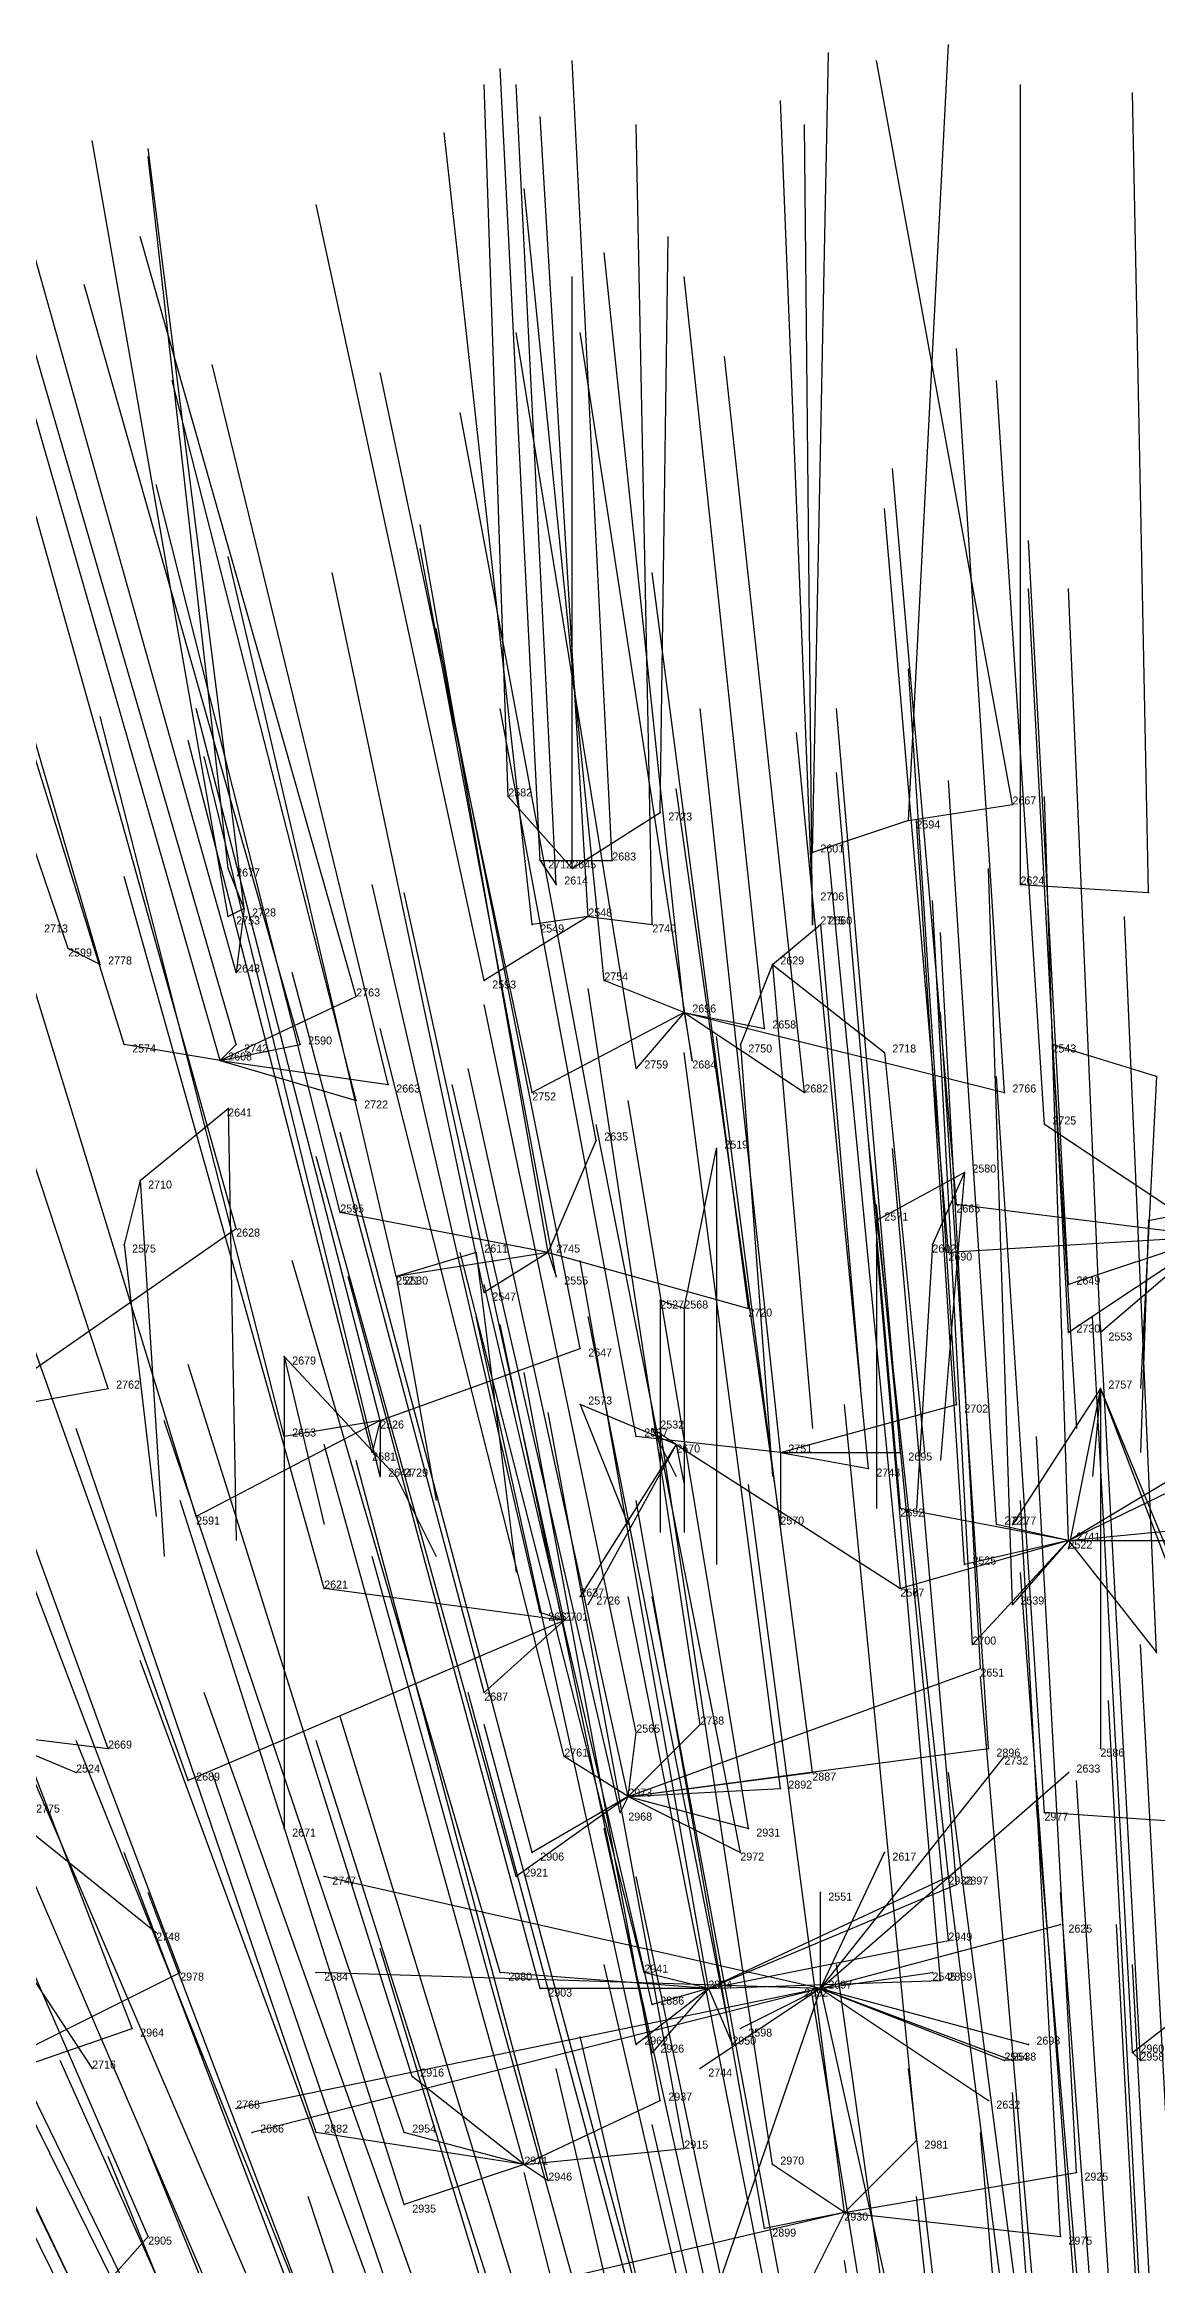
# Model space of a CAD drawing. Extents: x -0.5 to 0.59, y -0.5 to 0.58.
# Drawn here: x -0.147 to -0.008, y 0.3045 to 0.582 of the extents above; entities that cross this region are included whole.
import ezdxf

# ---------------------------------------------------------------- set-up
doc = ezdxf.new("R2010")
doc.units = 0
for name, color, linetype in [('Facilities', 3, 'CONTINUOUS'), ('Facilities_lines', 3, 'CONTINUOUS'), ('Normals', 1, 'CONTINUOUS'), ('Source_points', 5, 'CONTINUOUS'), ('Text', 3, 'CONTINUOUS')]:
    doc.layers.add(name, color=color, linetype=linetype)

msp = doc.modelspace()

# ---------------------------------------------------------------- linework, layer by layer
at = {"layer": 'Facilities', "color": 3}
for p in [(-0.039, 0.485, -1.216), (-0.085, 0.48, -1.219), (-0.081, 0.479, -1.25), (-0.051, 0.475, -1.196), (-0.025, 0.477, -1.195), (-0.122, 0.474, -1.223), (-0.079, 0.473, -1.2), (-0.14, 0.467, -1.219), (-0.056, 0.467, -1.25), (-0.067, 0.461, -1.164), (-0.125, 0.455, -1.18), (-0.008, 0.453, -1.25), (-0.135, 0.44, -1.25), (-0.032, 0.441, -1.25), (-0.009, 0.435, -1.25), (-0.093, 0.431, -1.25), (-0.084, 0.431, -1.098), (-0.067, 0.424, -1.25), (-0.117, 0.418, -1.25), (-0.015, 0.414, -1.25), (-0.105, 0.41, -1.057), (-0.068, 0.407, -1.25), (-0.055, 0.406, -1.026), (-0.019, 0.395, -0.99), (-0.082, 0.385, -0.985), (-0.074, 0.363, -0.927), (-0.064, 0.339, -0.863), (-0.05, 0.339, -1.25), (-0.011, 0.331, -0.828), (-0.087, 0.317, -0.823), (-0.047, 0.311, -0.786)]:
    msp.add_point(p, dxfattribs=at)
at = {"layer": 'Facilities_lines', "color": 3}
for p, q in [((-0.081, 0.479, -1.25), (-0.089, 0.488, -1.24)), ((-0.081, 0.479, -1.25), (-0.07, 0.486, -1.25)), ((-0.039, 0.485, -1.216), (-0.026, 0.487, -1.22)), ((-0.039, 0.485, -1.216), (-0.051, 0.481, -1.209)), ((-0.122, 0.474, -1.223), (-0.124, 0.479, -1.237)), ((-0.085, 0.48, -1.219), (-0.083, 0.477, -1.211)), ((-0.085, 0.48, -1.219), (-0.076, 0.48, -1.216)), ((-0.051, 0.475, -1.196), (-0.051, 0.472, -1.187)), ((-0.025, 0.477, -1.195), (-0.009, 0.476, -1.19)), ((-0.122, 0.474, -1.223), (-0.124, 0.473, -1.222)), ((-0.122, 0.474, -1.223), (-0.123, 0.466, -1.206)), ((-0.079, 0.473, -1.2), (-0.092, 0.465, -1.185)), ((-0.079, 0.473, -1.2), (-0.086, 0.472, -1.198)), ((-0.079, 0.473, -1.2), (-0.071, 0.472, -1.193)), ((-0.056, 0.467, -1.25), (-0.05, 0.472, -1.25)), ((-0.14, 0.467, -1.219), (-0.144, 0.469, -1.226)), ((-0.056, 0.467, -1.25), (-0.06, 0.457, -1.25)), ((-0.056, 0.467, -1.25), (-0.042, 0.456, -1.25)), ((-0.067, 0.461, -1.164), (-0.077, 0.465, -1.179)), ((-0.125, 0.455, -1.18), (-0.108, 0.463, -1.189)), ((-0.067, 0.461, -1.164), (-0.086, 0.451, -1.147)), ((-0.067, 0.461, -1.164), (-0.073, 0.454, -1.149)), ((-0.067, 0.461, -1.164), (-0.052, 0.451, -1.135)), ((-0.067, 0.461, -1.164), (-0.066, 0.455, -1.148)), ((-0.067, 0.461, -1.164), (-0.057, 0.459, -1.157)), ((-0.067, 0.461, -1.164), (-0.027, 0.451, -1.13)), ((-0.125, 0.455, -1.18), (-0.137, 0.457, -1.192)), ((-0.125, 0.455, -1.18), (-0.115, 0.457, -1.179)), ((-0.125, 0.455, -1.18), (-0.123, 0.457, -1.183)), ((-0.008, 0.453, -1.25), (-0.021, 0.457, -1.25)), ((-0.125, 0.455, -1.18), (-0.104, 0.452, -1.159)), ((-0.125, 0.455, -1.18), (-0.108, 0.45, -1.157)), ((-0.135, 0.44, -1.25), (-0.124, 0.449, -1.25)), ((-0.001, 0.433, -1.084), (-0.022, 0.447, -1.119)), ((-0.084, 0.431, -1.098), (-0.078, 0.445, -1.129)), ((-0.067, 0.424, -1.25), (-0.063, 0.444, -1.25)), ((-0.135, 0.44, -1.25), (-0.137, 0.432, -1.25)), ((-0.032, 0.441, -1.25), (-0.043, 0.435, -1.25)), ((-0.032, 0.441, -1.25), (-0.036, 0.432, -1.25)), ((-0.084, 0.431, -1.098), (-0.11, 0.436, -1.125)), ((-0.001, 0.433, -1.084), (-0.033, 0.437, -1.095)), ((-0.009, 0.435, -1.25), (0.001, 0.437, -1.25)), ((-0.156, 0.411, -1.1), (-0.123, 0.434, -1.127)), ((-0.001, 0.433, -1.084), (-0.034, 0.431, -1.081)), ((-0.001, 0.433, -1.084), (-0.019, 0.427, -1.07)), ((-0.001, 0.433, -1.084), (-0.019, 0.421, -1.054)), ((-0.001, 0.433, -1.084), (-0.015, 0.421, -1.053)), ((-0.093, 0.431, -1.25), (-0.103, 0.428, -1.25)), ((-0.084, 0.431, -1.098), (-0.103, 0.428, -1.1)), ((-0.084, 0.431, -1.098), (-0.092, 0.426, -1.089)), ((-0.084, 0.431, -1.098), (-0.083, 0.428, -1.09)), ((-0.084, 0.431, -1.098), (-0.059, 0.424, -1.07)), ((-0.067, 0.424, -1.25), (-0.07, 0.425, -1.25)), ((-0.117, 0.418, -1.25), (-0.117, 0.359, -1.25)), ((-0.117, 0.418, -1.25), (-0.103, 0.403, -1.25)), ((-0.105, 0.41, -1.057), (-0.08, 0.419, -1.066)), ((-0.156, 0.411, -1.1), (-0.139, 0.414, -1.092)), ((-0.015, 0.414, -1.25), (-0.026, 0.397, -1.25)), ((-0.015, 0.414, -1.25), (-0.019, 0.394, -1.25)), ((-0.015, 0.414, -1.25), (0.004, 0.364, -1.25)), ((-0.015, 0.414, -1.25), (-0.001, 0.38, -1.25)), ((-0.015, 0.414, -1.25), (-0.015, 0.369, -1.25)), ((-0.068, 0.407, -1.25), (-0.08, 0.412, -1.25)), ((-0.055, 0.406, -1.026), (-0.033, 0.412, -1.032)), ((-0.019, 0.395, -0.99), (0.014, 0.411, -1.029)), ((-0.105, 0.41, -1.057), (-0.128, 0.398, -1.044)), ((-0.105, 0.41, -1.057), (-0.117, 0.408, -1.062)), ((-0.105, 0.41, -1.057), (-0.106, 0.406, -1.048)), ((-0.105, 0.41, -1.057), (-0.105, 0.403, -1.041)), ((-0.055, 0.406, -1.026), (-0.073, 0.408, -1.037)), ((-0.068, 0.407, -1.25), (-0.071, 0.409, -1.25)), ((-0.068, 0.407, -1.25), (-0.08, 0.388, -1.25)), ((-0.068, 0.407, -1.25), (-0.079, 0.387, -1.25)), ((-0.068, 0.407, -1.25), (-0.04, 0.389, -1.25)), ((-0.055, 0.406, -1.026), (-0.04, 0.406, -1.02)), ((-0.055, 0.406, -1.026), (-0.055, 0.397, -1.002)), ((-0.055, 0.406, -1.026), (-0.044, 0.404, -1.015)), ((-0.019, 0.395, -0.99), (-0.004, 0.404, -1.011)), ((-0.019, 0.395, -0.99), (-0.04, 0.399, -1.002)), ((-0.019, 0.395, -0.99), (-0.028, 0.397, -0.995)), ((-0.019, 0.395, -0.99), (0.012, 0.398, -0.997)), ((-0.019, 0.395, -0.99), (-0.04, 0.389, -0.977)), ((-0.019, 0.395, -0.99), (-0.032, 0.392, -0.984)), ((-0.019, 0.395, -0.99), (-0.031, 0.382, -0.959)), ((-0.019, 0.395, -0.99), (-0.026, 0.387, -0.97)), ((-0.019, 0.395, -0.99), (-0.006, 0.395, -0.986)), ((-0.019, 0.395, -0.99), (-0.008, 0.381, -0.952)), ((-0.082, 0.385, -0.985), (-0.112, 0.389, -1.012)), ((-0.082, 0.385, -0.985), (-0.085, 0.386, -0.988)), ((-0.082, 0.385, -0.985), (-0.129, 0.365, -0.968)), ((-0.082, 0.385, -0.985), (-0.092, 0.376, -0.967)), ((-0.174, 0.379, -1.25), (-0.143, 0.366, -1.25)), ((-0.174, 0.379, -1.25), (-0.141, 0.329, -1.25)), ((-0.174, 0.379, -1.25), (-0.133, 0.346, -1.25)), ((-0.074, 0.363, -0.927), (-0.03, 0.379, -0.95)), ((-0.163, 0.372, -1.015), (-0.139, 0.369, -0.987)), ((-0.074, 0.363, -0.927), (-0.065, 0.372, -0.945)), ((-0.074, 0.363, -0.927), (-0.073, 0.371, -0.946)), ((-0.074, 0.363, -0.927), (-0.082, 0.368, -0.943)), ((-0.074, 0.363, -0.927), (-0.029, 0.369, -0.925)), ((-0.05, 0.339, -1.25), (-0.027, 0.368, -1.25)), ((-0.074, 0.363, -0.927), (-0.051, 0.366, -0.924)), ((-0.074, 0.363, -0.927), (-0.055, 0.364, -0.921)), ((-0.05, 0.339, -1.25), (-0.019, 0.366, -1.25)), ((-0.074, 0.363, -0.927), (-0.088, 0.353, -0.91)), ((-0.074, 0.363, -0.927), (-0.086, 0.356, -0.915)), ((-0.074, 0.363, -0.927), (-0.075, 0.361, -0.922)), ((-0.074, 0.363, -0.927), (-0.059, 0.359, -0.909)), ((-0.074, 0.363, -0.927), (-0.06, 0.356, -0.903)), ((0.022, 0.358, -0.897), (-0.022, 0.361, -0.904)), ((-0.05, 0.339, -1.25), (-0.042, 0.356, -1.25)), ((-0.05, 0.339, -1.25), (-0.112, 0.353, -1.25)), ((-0.064, 0.339, -0.863), (-0.034, 0.353, -0.886)), ((-0.064, 0.339, -0.863), (-0.033, 0.352, -0.884)), ((-0.05, 0.339, -1.25), (-0.05, 0.351, -1.25)), ((-0.05, 0.339, -1.25), (-0.02, 0.347, -1.25)), ((-0.064, 0.339, -0.863), (-0.034, 0.345, -0.868)), ((-0.162, 0.325, -0.909), (-0.13, 0.341, -0.912)), ((-0.05, 0.339, -1.25), (-0.123, 0.324, -1.25)), ((-0.05, 0.339, -1.25), (-0.121, 0.321, -1.25)), ((-0.05, 0.339, -1.25), (-0.113, 0.341, -1.25)), ((-0.064, 0.339, -0.863), (-0.09, 0.341, -0.88)), ((-0.064, 0.339, -0.863), (-0.085, 0.339, -0.873)), ((-0.064, 0.339, -0.863), (-0.073, 0.332, -0.851)), ((-0.064, 0.339, -0.863), (-0.072, 0.341, -0.871)), ((-0.05, 0.339, -1.25), (-0.071, 0.278, -1.25)), ((-0.064, 0.339, -0.863), (-0.071, 0.337, -0.862)), ((-0.064, 0.339, -0.863), (-0.071, 0.331, -0.847)), ((-0.05, 0.339, -1.25), (-0.065, 0.329, -1.25)), ((-0.064, 0.339, -0.863), (-0.035, 0.34, -0.855)), ((-0.064, 0.339, -0.863), (-0.061, 0.332, -0.844)), ((-0.05, 0.339, -1.25), (-0.06, 0.334, -1.25)), ((-0.05, 0.339, -1.25), (-0.052, 0.338, -1.25)), ((-0.05, 0.339, -1.25), (-0.036, 0.341, -1.25)), ((-0.05, 0.339, -1.25), (-0.026, 0.33, -1.25)), ((-0.05, 0.339, -1.25), (-0.027, 0.33, -1.25)), ((-0.05, 0.339, -1.25), (-0.029, 0.325, -1.25)), ((-0.05, 0.339, -1.25), (-0.042, 0.303, -1.25)), ((-0.05, 0.339, -1.25), (-0.024, 0.332, -1.25)), ((-0.011, 0.331, -0.828), (-0.002, 0.338, -0.845)), ((-0.162, 0.325, -0.909), (-0.136, 0.334, -0.9)), ((-0.011, 0.331, -0.828), (-0.01, 0.33, -0.826)), ((-0.087, 0.317, -0.823), (-0.101, 0.328, -0.858)), ((-0.087, 0.317, -0.823), (-0.07, 0.325, -0.832)), ((-0.087, 0.317, -0.823), (-0.113, 0.321, -0.851)), ((-0.087, 0.317, -0.823), (-0.102, 0.321, -0.843)), ((-0.047, 0.311, -0.786), (-0.038, 0.32, -0.805)), ((-0.087, 0.317, -0.823), (-0.102, 0.312, -0.82)), ((-0.087, 0.317, -0.823), (-0.067, 0.319, -0.816)), ((-0.087, 0.317, -0.823), (-0.084, 0.315, -0.816)), ((-0.047, 0.311, -0.786), (-0.056, 0.317, -0.805)), ((-0.047, 0.311, -0.786), (-0.018, 0.316, -0.79)), ((-0.047, 0.311, -0.786), (-0.081, 0.303, -0.785)), ((-0.047, 0.311, -0.786), (-0.057, 0.309, -0.785)), ((-0.047, 0.311, -0.786), (-0.054, 0.297, -0.755)), ((-0.047, 0.311, -0.786), (-0.02, 0.308, -0.771)), ((-0.142, 0.299, -0.828), (-0.134, 0.308, -0.84))]:
    msp.add_line(p, q, dxfattribs=at)
at = {"layer": 'Normals', "color": 1}
for p, q in [((-0.076, 0.48, -1.216), (-0.081, 0.58, -1.226)), ((-0.051, 0.481, -1.209), (-0.049, 0.581, -1.219)), ((-0.026, 0.487, -1.22), (-0.043, 0.58, -1.254)), ((-0.039, 0.485, -1.216), (-0.034, 0.582, -1.24)), ((-0.085, 0.48, -1.219), (-0.09, 0.579, -1.235)), ((-0.089, 0.488, -1.24), (-0.092, 0.577, -1.287)), ((-0.083, 0.477, -1.211), (-0.088, 0.577, -1.222)), ((-0.051, 0.475, -1.196), (-0.055, 0.575, -1.193)), ((-0.025, 0.477, -1.195), (-0.025, 0.577, -1.199)), ((-0.009, 0.476, -1.19), (-0.011, 0.576, -1.19)), ((-0.079, 0.473, -1.2), (-0.085, 0.573, -1.201)), ((-0.071, 0.472, -1.193), (-0.073, 0.572, -1.194)), ((-0.051, 0.472, -1.187), (-0.052, 0.572, -1.18)), ((-0.124, 0.473, -1.222), (-0.141, 0.57, -1.239)), ((-0.122, 0.474, -1.223), (-0.134, 0.569, -1.25)), ((-0.086, 0.472, -1.198), (-0.097, 0.571, -1.199)), ((-0.124, 0.479, -1.237), (-0.134, 0.568, -1.281)), ((-0.077, 0.465, -1.179), (-0.087, 0.564, -1.165)), ((-0.144, 0.469, -1.226), (-0.176, 0.563, -1.228)), ((-0.14, 0.467, -1.219), (-0.168, 0.563, -1.222)), ((-0.123, 0.466, -1.206), (-0.15, 0.562, -1.195)), ((-0.092, 0.465, -1.185), (-0.113, 0.562, -1.176)), ((-0.108, 0.463, -1.189), (-0.135, 0.558, -1.17)), ((-0.07, 0.486, -1.25), (-0.069, 0.558, -1.32)), ((-0.067, 0.461, -1.164), (-0.077, 0.556, -1.135)), ((-0.081, 0.479, -1.25), (-0.081, 0.553, -1.318)), ((-0.057, 0.459, -1.157), (-0.067, 0.553, -1.124)), ((-0.137, 0.457, -1.192), (-0.166, 0.55, -1.172)), ((-0.123, 0.457, -1.183), (-0.15, 0.55, -1.16)), ((-0.115, 0.457, -1.179), (-0.142, 0.552, -1.16)), ((-0.125, 0.455, -1.18), (-0.152, 0.549, -1.157)), ((-0.073, 0.454, -1.149), (-0.088, 0.546, -1.112)), ((-0.066, 0.455, -1.148), (-0.08, 0.546, -1.111)), ((-0.027, 0.451, -1.13), (-0.033, 0.544, -1.092)), ((-0.104, 0.452, -1.159), (-0.126, 0.542, -1.122)), ((-0.052, 0.451, -1.135), (-0.062, 0.543, -1.098)), ((-0.108, 0.45, -1.157), (-0.131, 0.54, -1.119)), ((-0.086, 0.451, -1.147), (-0.105, 0.541, -1.11)), ((-0.022, 0.447, -1.119), (-0.028, 0.54, -1.082)), ((-0.078, 0.445, -1.129), (-0.095, 0.536, -1.091)), ((-0.033, 0.437, -1.095), (-0.041, 0.529, -1.058)), ((-0.11, 0.436, -1.125), (-0.133, 0.527, -1.088)), ((-0.123, 0.434, -1.127), (-0.148, 0.523, -1.09)), ((-0.084, 0.431, -1.098), (-0.1, 0.522, -1.06)), ((-0.034, 0.431, -1.081), (-0.042, 0.524, -1.044)), ((-0.083, 0.428, -1.09), (-0.1, 0.519, -1.052)), ((-0.019, 0.427, -1.07), (-0.024, 0.52, -1.033)), ((-0.103, 0.428, -1.1), (-0.124, 0.518, -1.063)), ((-0.092, 0.426, -1.089), (-0.111, 0.516, -1.051)), ((-0.059, 0.424, -1.07), (-0.071, 0.516, -1.033)), ((-0.019, 0.421, -1.054), (-0.024, 0.514, -1.017)), ((-0.015, 0.421, -1.053), (-0.019, 0.514, -1.015)), ((-0.08, 0.419, -1.066), (-0.098, 0.509, -1.028)), ((-0.033, 0.412, -1.032), (-0.039, 0.504, -0.995)), ((-0.139, 0.414, -1.092), (-0.168, 0.502, -1.056)), ((-0.117, 0.408, -1.062), (-0.14, 0.498, -1.024)), ((-0.105, 0.41, -1.057), (-0.128, 0.499, -1.019)), ((-0.073, 0.408, -1.037), (-0.09, 0.499, -0.999)), ((-0.055, 0.406, -1.026), (-0.065, 0.499, -0.989)), ((-0.04, 0.406, -1.02), (-0.048, 0.499, -0.983)), ((-0.106, 0.406, -1.048), (-0.129, 0.495, -1.01)), ((-0.044, 0.404, -1.015), (-0.053, 0.496, -0.978)), ((-0.105, 0.403, -1.041), (-0.127, 0.493, -1.003)), ((-0.055, 0.397, -1.002), (-0.068, 0.489, -0.965)), ((-0.04, 0.399, -1.002), (-0.048, 0.491, -0.965)), ((-0.028, 0.397, -0.995), (-0.034, 0.49, -0.958)), ((-0.128, 0.398, -1.044), (-0.155, 0.486, -1.006)), ((-0.019, 0.395, -0.99), (-0.022, 0.488, -0.952)), ((-0.032, 0.392, -0.984), (-0.038, 0.485, -0.947)), ((-0.04, 0.389, -0.977), (-0.049, 0.481, -0.94)), ((-0.112, 0.389, -1.012), (-0.137, 0.478, -0.973)), ((-0.026, 0.387, -0.97), (-0.029, 0.479, -0.931)), ((-0.085, 0.386, -0.988), (-0.106, 0.477, -0.951)), ((-0.082, 0.385, -0.985), (-0.102, 0.476, -0.949)), ((-0.031, 0.382, -0.959), (-0.036, 0.475, -0.922)), ((-0.05, 0.472, -1.25), (-0.045, 0.414, -1.169)), ((-0.008, 0.381, -0.952), (-0.012, 0.473, -0.914)), ((-0.03, 0.379, -0.95), (-0.035, 0.471, -0.912)), ((-0.056, 0.467, -1.25), (-0.051, 0.409, -1.169)), ((-0.092, 0.376, -0.967), (-0.116, 0.466, -0.931)), ((-0.065, 0.372, -0.945), (-0.079, 0.464, -0.908)), ((-0.073, 0.371, -0.946), (-0.092, 0.462, -0.908)), ((-0.029, 0.369, -0.925), (-0.035, 0.461, -0.887)), ((-0.082, 0.368, -0.943), (-0.105, 0.459, -0.907)), ((-0.051, 0.366, -0.924), (-0.063, 0.458, -0.886)), ((-0.139, 0.369, -0.987), (-0.171, 0.457, -0.95)), ((-0.055, 0.364, -0.921), (-0.067, 0.456, -0.884)), ((-0.06, 0.457, -1.25), (-0.056, 0.403, -1.165)), ((-0.042, 0.456, -1.25), (-0.037, 0.406, -1.164)), ((-0.021, 0.457, -1.25), (-0.018, 0.409, -1.162)), ((-0.074, 0.363, -0.927), (-0.094, 0.454, -0.89)), ((-0.022, 0.361, -0.904), (-0.028, 0.453, -0.866)), ((-0.008, 0.453, -1.25), (-0.01, 0.414, -1.158)), ((-0.129, 0.365, -0.968), (-0.16, 0.452, -0.93)), ((-0.075, 0.361, -0.922), (-0.096, 0.452, -0.885)), ((-0.059, 0.359, -0.909), (-0.074, 0.45, -0.871)), ((-0.124, 0.449, -1.25), (-0.123, 0.395, -1.165)), ((-0.06, 0.356, -0.903), (-0.078, 0.447, -0.865)), ((-0.086, 0.356, -0.915), (-0.11, 0.446, -0.879)), ((-0.063, 0.444, -1.25), (-0.063, 0.392, -1.165)), ((-0.034, 0.353, -0.886), (-0.044, 0.445, -0.848)), ((-0.033, 0.352, -0.884), (-0.041, 0.444, -0.845)), ((-0.088, 0.353, -0.91), (-0.113, 0.443, -0.874)), ((-0.135, 0.44, -1.25), (-0.132, 0.393, -1.162)), ((-0.032, 0.441, -1.25), (-0.035, 0.405, -1.157)), ((-0.034, 0.345, -0.868), (-0.043, 0.437, -0.83)), ((-0.043, 0.435, -1.25), (-0.043, 0.399, -1.157)), ((-0.009, 0.435, -1.25), (-0.01, 0.406, -1.154)), ((-0.137, 0.432, -1.25), (-0.133, 0.398, -1.156)), ((-0.072, 0.341, -0.871), (-0.095, 0.431, -0.834)), ((-0.093, 0.431, -1.25), (-0.088, 0.391, -1.158)), ((-0.035, 0.34, -0.855), (-0.043, 0.432, -0.817)), ((-0.036, 0.432, -1.25), (-0.038, 0.399, -1.155)), ((-0.13, 0.341, -0.912), (-0.163, 0.428, -0.875)), ((-0.09, 0.341, -0.88), (-0.116, 0.43, -0.844)), ((-0.085, 0.339, -0.873), (-0.109, 0.428, -0.836)), ((-0.103, 0.428, -1.25), (-0.098, 0.4, -1.154)), ((-0.064, 0.339, -0.863), (-0.08, 0.43, -0.825)), ((-0.071, 0.337, -0.862), (-0.092, 0.427, -0.824)), ((-0.07, 0.425, -1.25), (-0.07, 0.396, -1.154)), ((-0.073, 0.332, -0.851), (-0.093, 0.423, -0.813)), ((-0.071, 0.331, -0.847), (-0.09, 0.422, -0.81)), ((-0.061, 0.332, -0.844), (-0.079, 0.423, -0.806)), ((-0.067, 0.424, -1.25), (-0.067, 0.396, -1.154)), ((-0.011, 0.331, -0.828), (-0.016, 0.423, -0.79)), ((-0.01, 0.33, -0.826), (-0.015, 0.422, -0.788)), ((-0.136, 0.334, -0.9), (-0.169, 0.42, -0.864)), ((-0.101, 0.328, -0.858), (-0.129, 0.417, -0.822)), ((-0.117, 0.418, -1.25), (-0.112, 0.397, -1.152)), ((-0.07, 0.325, -0.832), (-0.087, 0.416, -0.794)), ((-0.015, 0.414, -1.25), (-0.016, 0.403, -1.151)), ((-0.067, 0.319, -0.816), (-0.084, 0.411, -0.779)), ((-0.08, 0.412, -1.25), (-0.074, 0.397, -1.151)), ((-0.038, 0.32, -0.805), (-0.047, 0.412, -0.766)), ((-0.113, 0.321, -0.851), (-0.143, 0.409, -0.814)), ((-0.102, 0.321, -0.843), (-0.132, 0.41, -0.806)), ((-0.071, 0.409, -1.25), (-0.068, 0.403, -1.15)), ((-0.056, 0.317, -0.805), (-0.07, 0.409, -0.767)), ((-0.018, 0.316, -0.79), (-0.023, 0.408, -0.752)), ((-0.087, 0.317, -0.823), (-0.112, 0.407, -0.786)), ((-0.068, 0.407, -1.25), (-0.067, 0.402, -1.15)), ((-0.084, 0.315, -0.816), (-0.108, 0.405, -0.779)), ((-0.103, 0.403, -1.25), (-0.098, 0.393, -1.151)), ((-0.102, 0.312, -0.82), (-0.13, 0.4, -0.783)), ((-0.057, 0.309, -0.785), (-0.073, 0.4, -0.747)), ((-0.047, 0.311, -0.786), (-0.059, 0.402, -0.748)), ((-0.02, 0.308, -0.771), (-0.025, 0.4, -0.734)), ((-0.026, 0.397, -1.25), (-0.026, 0.397, -1.15)), ((-0.134, 0.308, -0.84), (-0.171, 0.393, -0.801)), ((-0.081, 0.303, -0.785), (-0.106, 0.393, -0.747)), ((-0.019, 0.394, -1.25), (-0.019, 0.394, -1.15)), ((-0.04, 0.389, -1.25), (-0.04, 0.389, -1.15)), ((-0.018, 0.298, -0.748), (-0.025, 0.391, -0.711)), ((-0.08, 0.388, -1.25), (-0.08, 0.388, -1.15)), ((-0.079, 0.387, -1.25), (-0.079, 0.387, -1.15)), ((-0.056, 0.297, -0.756), (-0.074, 0.388, -0.718)), ((-0.054, 0.297, -0.755), (-0.071, 0.388, -0.717)), ((-0.142, 0.299, -0.828), (-0.182, 0.383, -0.79)), ((-0.119, 0.297, -0.8), (-0.156, 0.383, -0.764)), ((-0.142, 0.299, -0.828), (-0.182, 0.382, -0.789)), ((-0.005, 0.289, -0.722), (-0.01, 0.382, -0.686)), ((-0.103, 0.293, -0.776), (-0.135, 0.38, -0.739)), ((-0.022, 0.285, -0.714), (-0.03, 0.378, -0.678)), ((-0.096, 0.289, -0.76), (-0.127, 0.376, -0.723)), ((-0.07, 0.287, -0.738), (-0.094, 0.376, -0.7)), ((-0.009, 0.281, -0.703), (-0.014, 0.375, -0.668)), ((-0.083, 0.285, -0.741), (-0.11, 0.373, -0.703)), ((-0.068, 0.283, -0.728), (-0.092, 0.372, -0.689)), ((-0.108, 0.283, -0.759), (-0.143, 0.37, -0.722)), ((-0.085, 0.282, -0.737), (-0.113, 0.37, -0.699)), ((-0.027, 0.368, -1.25), (-0.027, 0.368, -1.15)), ((-0.015, 0.369, -1.25), (-0.015, 0.369, -1.15)), ((-0.143, 0.366, -1.25), (-0.143, 0.366, -1.15)), ((-0.096, 0.278, -0.735), (-0.126, 0.366, -0.698)), ((-0.022, 0.274, -0.686), (-0.034, 0.366, -0.649)), ((-0.019, 0.366, -1.25), (-0.019, 0.366, -1.15)), ((-0.012, 0.272, -0.68), (-0.018, 0.365, -0.644)), ((-0.015, 0.269, -0.673), (-0.023, 0.362, -0.637)), ((-0.117, 0.359, -1.25), (-0.117, 0.359, -1.15)), ((-0.057, 0.269, -0.686), (-0.077, 0.359, -0.648)), ((-0.104, 0.269, -0.721), (-0.137, 0.356, -0.685)), ((-0.042, 0.356, -1.25), (-0.042, 0.356, -1.15)), ((-0.112, 0.268, -0.727), (-0.149, 0.354, -0.69)), ((-0.112, 0.353, -1.25), (-0.112, 0.353, -1.15)), ((-0.054, 0.263, -0.672), (-0.073, 0.353, -0.633)), ((-0.022, 0.26, -0.653), (-0.034, 0.353, -0.616)), ((-0.101, 0.264, -0.708), (-0.134, 0.351, -0.67)), ((-0.05, 0.351, -1.25), (-0.05, 0.351, -1.15)), ((-0.013, 0.259, -0.648), (-0.02, 0.351, -0.61)), ((-0.02, 0.347, -1.25), (-0.02, 0.347, -1.15)), ((-0.008, 0.255, -0.637), (-0.013, 0.347, -0.6)), ((-0.133, 0.346, -1.25), (-0.133, 0.346, -1.15)), ((-0.078, 0.255, -0.667), (-0.105, 0.344, -0.629)), ((-0.056, 0.252, -0.645), (-0.077, 0.342, -0.607)), ((-0.035, 0.25, -0.63), (-0.048, 0.342, -0.593)), ((-0.006, 0.25, -0.624), (-0.011, 0.342, -0.587)), ((-0.113, 0.341, -1.25), (-0.113, 0.341, -1.15)), ((-0.05, 0.339, -1.25), (-0.05, 0.339, -1.15)), ((-0.036, 0.341, -1.25), (-0.036, 0.341, -1.15)), ((-0.052, 0.338, -1.25), (-0.052, 0.338, -1.15)), ((-0.036, 0.246, -0.622), (-0.051, 0.338, -0.584)), ((-0.059, 0.243, -0.626), (-0.08, 0.333, -0.588)), ((-0.06, 0.334, -1.25), (-0.06, 0.334, -1.15)), ((-0.112, 0.249, -0.682), (-0.153, 0.332, -0.645)), ((-0.11, 0.247, -0.675), (-0.151, 0.331, -0.639)), ((-0.024, 0.332, -1.25), (-0.024, 0.332, -1.15)), ((-0.118, 0.247, -0.684), (-0.159, 0.33, -0.647)), ((-0.107, 0.245, -0.669), (-0.145, 0.33, -0.631)), ((-0.141, 0.329, -1.25), (-0.141, 0.329, -1.15)), ((-0.062, 0.239, -0.617), (-0.083, 0.329, -0.578)), ((-0.065, 0.329, -1.25), (-0.065, 0.329, -1.15)), ((-0.028, 0.236, -0.595), (-0.039, 0.329, -0.559)), ((-0.027, 0.33, -1.25), (-0.027, 0.33, -1.15)), ((-0.026, 0.33, -1.25), (-0.026, 0.33, -1.15)), ((-0.029, 0.325, -1.25), (-0.029, 0.325, -1.15)), ((-0.019, 0.233, -0.585), (-0.026, 0.326, -0.547)), ((-0.123, 0.324, -1.25), (-0.123, 0.324, -1.15)), ((-0.05, 0.232, -0.592), (-0.071, 0.322, -0.555)), ((-0.121, 0.321, -1.25), (-0.121, 0.321, -1.15)), ((-0.022, 0.228, -0.573), (-0.03, 0.321, -0.536)), ((-0.104, 0.232, -0.635), (-0.139, 0.318, -0.597)), ((-0.099, 0.233, -0.633), (-0.134, 0.319, -0.596)), ((-0.064, 0.226, -0.587), (-0.087, 0.316, -0.55)), ((-0.085, 0.225, -0.602), (-0.114, 0.313, -0.564)), ((-0.028, 0.22, -0.555), (-0.038, 0.313, -0.518)), ((-0.033, 0.213, -0.538), (-0.047, 0.305, -0.501))]:
    msp.add_line(p, q, dxfattribs=at)
at = {"layer": 'Source_points', "color": 5}
for p in [(-0.089, 0.488, -1.24), (-0.07, 0.486, -1.25), (-0.026, 0.487, -1.22), (-0.051, 0.481, -1.209), (-0.124, 0.479, -1.237), (-0.076, 0.48, -1.216), (-0.083, 0.477, -1.211), (-0.009, 0.476, -1.19), (-0.124, 0.473, -1.222), (-0.086, 0.472, -1.198), (-0.071, 0.472, -1.193), (-0.051, 0.472, -1.187), (-0.05, 0.472, -1.25), (-0.144, 0.469, -1.226), (-0.123, 0.466, -1.206), (-0.092, 0.465, -1.185), (-0.077, 0.465, -1.179), (-0.108, 0.463, -1.189), (-0.057, 0.459, -1.157), (-0.137, 0.457, -1.192), (-0.123, 0.457, -1.183), (-0.115, 0.457, -1.179), (-0.06, 0.457, -1.25), (-0.042, 0.456, -1.25), (-0.021, 0.457, -1.25), (-0.073, 0.454, -1.149), (-0.066, 0.455, -1.148), (-0.108, 0.45, -1.157), (-0.104, 0.452, -1.159), (-0.086, 0.451, -1.147), (-0.052, 0.451, -1.135), (-0.027, 0.451, -1.13), (-0.124, 0.449, -1.25), (-0.022, 0.447, -1.119), (-0.078, 0.445, -1.129), (-0.063, 0.444, -1.25), (-0.11, 0.436, -1.125), (-0.033, 0.437, -1.095), (-0.123, 0.434, -1.127), (-0.043, 0.435, -1.25), (-0.137, 0.432, -1.25), (-0.036, 0.432, -1.25), (-0.034, 0.431, -1.081), (-0.103, 0.428, -1.25), (-0.103, 0.428, -1.1), (-0.083, 0.428, -1.09), (-0.092, 0.426, -1.089), (-0.07, 0.425, -1.25), (-0.019, 0.427, -1.07), (-0.059, 0.424, -1.07), (-0.019, 0.421, -1.054), (-0.015, 0.421, -1.053), (-0.08, 0.419, -1.066), (-0.139, 0.414, -1.092), (-0.08, 0.412, -1.25), (-0.033, 0.412, -1.032), (-0.117, 0.408, -1.062), (-0.073, 0.408, -1.037), (-0.071, 0.409, -1.25), (-0.106, 0.406, -1.048), (-0.04, 0.406, -1.02), (-0.105, 0.403, -1.041), (-0.103, 0.403, -1.25), (-0.044, 0.404, -1.015), (-0.128, 0.398, -1.044), (-0.055, 0.397, -1.002), (-0.04, 0.399, -1.002), (-0.028, 0.397, -0.995), (-0.026, 0.397, -1.25), (-0.032, 0.392, -0.984), (-0.019, 0.394, -1.25), (-0.112, 0.389, -1.012), (-0.04, 0.389, -1.25), (-0.04, 0.389, -0.977), (-0.085, 0.386, -0.988), (-0.08, 0.388, -1.25), (-0.079, 0.387, -1.25), (-0.026, 0.387, -0.97), (-0.031, 0.382, -0.959), (-0.008, 0.381, -0.952), (-0.03, 0.379, -0.95), (-0.092, 0.376, -0.967), (-0.065, 0.372, -0.945), (-0.073, 0.371, -0.946), (-0.139, 0.369, -0.987), (-0.082, 0.368, -0.943), (-0.029, 0.369, -0.925), (-0.027, 0.368, -1.25), (-0.015, 0.369, -1.25), (-0.143, 0.366, -1.25), (-0.129, 0.365, -0.968), (-0.055, 0.364, -0.921), (-0.051, 0.366, -0.924), (-0.019, 0.366, -1.25), (-0.075, 0.361, -0.922), (-0.022, 0.361, -0.904), (-0.117, 0.359, -1.25), (-0.059, 0.359, -0.909), (-0.086, 0.356, -0.915), (-0.06, 0.356, -0.903), (-0.042, 0.356, -1.25), (-0.112, 0.353, -1.25), (-0.088, 0.353, -0.91), (-0.034, 0.353, -0.886), (-0.05, 0.351, -1.25), (-0.033, 0.352, -0.884), (-0.02, 0.347, -1.25), (-0.133, 0.346, -1.25), (-0.034, 0.345, -0.868), (-0.13, 0.341, -0.912), (-0.113, 0.341, -1.25), (-0.09, 0.341, -0.88), (-0.085, 0.339, -0.873), (-0.072, 0.341, -0.871), (-0.036, 0.341, -1.25), (-0.035, 0.34, -0.855), (-0.071, 0.337, -0.862), (-0.052, 0.338, -1.25), (-0.136, 0.334, -0.9), (-0.06, 0.334, -1.25), (-0.073, 0.332, -0.851), (-0.071, 0.331, -0.847), (-0.061, 0.332, -0.844), (-0.024, 0.332, -1.25), (-0.141, 0.329, -1.25), (-0.101, 0.328, -0.858), (-0.065, 0.329, -1.25), (-0.027, 0.33, -1.25), (-0.026, 0.33, -1.25), (-0.01, 0.33, -0.826), (-0.07, 0.325, -0.832), (-0.029, 0.325, -1.25), (-0.123, 0.324, -1.25), (-0.121, 0.321, -1.25), (-0.113, 0.321, -0.851), (-0.102, 0.321, -0.843), (-0.038, 0.32, -0.805), (-0.067, 0.319, -0.816), (-0.056, 0.317, -0.805), (-0.084, 0.315, -0.816), (-0.018, 0.316, -0.79), (-0.102, 0.312, -0.82), (-0.057, 0.309, -0.785), (-0.134, 0.308, -0.84), (-0.02, 0.308, -0.771)]:
    msp.add_point(p, dxfattribs=at)

# ---------------------------------------------------------------- texts
at = {"layer": 'Text', "color": 3}
for s, p in [('2582', (-0.089, 0.488, -1.24)), ('2723', (-0.069, 0.485, -1.25)), ('2667', (-0.026, 0.487, -1.22)), ('2594', (-0.038, 0.484, -1.216)), ('2683', (-0.076, 0.48, -1.216)), ('2601', (-0.05, 0.481, -1.209)), ('2677', (-0.123, 0.478, -1.237)), ('2712', (-0.084, 0.479, -1.219)), ('2614', (-0.082, 0.477, -1.211)), ('2645', (-0.081, 0.479, -1.25)), ('2624', (-0.025, 0.477, -1.195)), ('2706', (-0.05, 0.475, -1.196)), ('2713', (-0.147, 0.471, -1.25)), ('2753', (-0.123, 0.472, -1.222)), ('2728', (-0.121, 0.473, -1.223)), ('2549', (-0.085, 0.471, -1.198)), ('2548', (-0.079, 0.473, -1.2)), ('2740', (-0.071, 0.471, -1.193)), ('2715', (-0.05, 0.472, -1.187)), ('2660', (-0.049, 0.472, -1.25)), ('2599', (-0.144, 0.468, -1.226)), ('2778', (-0.139, 0.467, -1.219)), ('2648', (-0.123, 0.466, -1.206)), ('2629', (-0.055, 0.467, -1.25)), ('2763', (-0.108, 0.463, -1.189)), ('2593', (-0.091, 0.464, -1.185)), ('2754', (-0.077, 0.465, -1.179)), ('2696', (-0.066, 0.461, -1.164)), ('2590', (-0.114, 0.457, -1.179)), ('2658', (-0.056, 0.459, -1.157)), ('2574', (-0.136, 0.456, -1.192)), ('2608', (-0.124, 0.455, -1.18)), ('2742', (-0.122, 0.456, -1.183)), ('2750', (-0.059, 0.456, -1.25)), ('2718', (-0.041, 0.456, -1.25)), ('2543', (-0.021, 0.456, -1.25)), ('2759', (-0.072, 0.454, -1.149)), ('2684', (-0.066, 0.454, -1.148)), ('2722', (-0.107, 0.449, -1.157)), ('2663', (-0.103, 0.451, -1.159)), ('2752', (-0.086, 0.45, -1.147)), ('2682', (-0.052, 0.451, -1.135)), ('2766', (-0.026, 0.451, -1.13)), ('2641', (-0.124, 0.448, -1.25)), ('2725', (-0.021, 0.447, -1.119)), ('2635', (-0.077, 0.445, -1.129)), ('2519', (-0.062, 0.444, -1.25)), ('2580', (-0.031, 0.441, -1.25)), ('2710', (-0.134, 0.439, -1.25)), ('2595', (-0.11, 0.436, -1.125)), ('2571', (-0.042, 0.435, -1.25)), ('2665', (-0.033, 0.436, -1.095)), ('2628', (-0.123, 0.433, -1.127)), ('2575', (-0.136, 0.431, -1.25)), ('2611', (-0.092, 0.431, -1.25)), ('2745', (-0.083, 0.431, -1.098)), ('2602', (-0.036, 0.431, -1.25)), ('2690', (-0.034, 0.43, -1.081)), ('2521', (-0.103, 0.427, -1.25)), ('2530', (-0.102, 0.427, -1.1)), ('2555', (-0.082, 0.427, -1.09)), ('2649', (-0.018, 0.427, -1.07)), ('2547', (-0.091, 0.425, -1.089)), ('2527', (-0.07, 0.424, -1.25)), ('2568', (-0.067, 0.424, -1.25)), ('2720', (-0.059, 0.423, -1.07)), ('2730', (-0.018, 0.421, -1.054)), ('2553', (-0.014, 0.42, -1.053)), ('2679', (-0.116, 0.417, -1.25)), ('2647', (-0.079, 0.418, -1.066)), ('2762', (-0.138, 0.414, -1.092)), ('2757', (-0.014, 0.414, -1.25)), ('2573', (-0.079, 0.412, -1.25)), ('2702', (-0.032, 0.411, -1.032)), ('2653', (-0.116, 0.408, -1.062)), ('2526', (-0.105, 0.409, -1.057)), ('2537', (-0.072, 0.408, -1.037)), ('2532', (-0.07, 0.409, -1.25)), ('2581', (-0.106, 0.405, -1.048)), ('2670', (-0.068, 0.406, -1.25)), ('2751', (-0.054, 0.406, -1.026)), ('2695', (-0.039, 0.405, -1.02)), ('2644', (-0.104, 0.403, -1.041)), ('2729', (-0.102, 0.403, -1.25)), ('2743', (-0.043, 0.403, -1.015)), ('2591', (-0.128, 0.397, -1.044)), ('2570', (-0.055, 0.397, -1.002)), ('2592', (-0.04, 0.398, -1.002)), ('2721', (-0.027, 0.397, -0.995)), ('2777', (-0.026, 0.397, -1.25)), ('2522', (-0.019, 0.394, -1.25)), ('2741', (-0.018, 0.395, -0.99)), ('2525', (-0.031, 0.392, -0.984)), ('2621', (-0.112, 0.389, -1.012)), ('2637', (-0.08, 0.388, -1.25)), ('2577', (-0.04, 0.388, -1.25)), ('2567', (-0.04, 0.388, -0.977)), ('2661', (-0.084, 0.385, -0.988)), ('2701', (-0.082, 0.385, -0.985)), ('2726', (-0.078, 0.387, -1.25)), ('2539', (-0.025, 0.387, -0.97)), ('2700', (-0.031, 0.382, -0.959)), ('2651', (-0.03, 0.378, -0.95)), ('2687', (-0.092, 0.375, -0.967)), ('2565', (-0.073, 0.371, -0.946)), ('2738', (-0.065, 0.372, -0.945)), ('2669', (-0.139, 0.369, -0.987)), ('2524', (-0.143, 0.366, -1.25)), ('2761', (-0.082, 0.368, -0.943)), ('2896', (-0.028, 0.368, -0.925)), ('2732', (-0.027, 0.367, -1.25)), ('2633', (-0.018, 0.366, -1.25)), ('2586', (-0.015, 0.368, -1.25)), ('2689', (-0.128, 0.365, -0.968)), ('2973', (-0.074, 0.363, -0.927)), ('2892', (-0.054, 0.364, -0.921)), ('2887', (-0.051, 0.365, -0.924)), ('2775', (-0.148, 0.361, -1.25)), ('2968', (-0.074, 0.36, -0.922)), ('2977', (-0.022, 0.36, -0.904)), ('2671', (-0.116, 0.358, -1.25)), ('2931', (-0.058, 0.358, -0.909)), ('2906', (-0.085, 0.355, -0.915)), ('2972', (-0.06, 0.355, -0.903)), ('2617', (-0.041, 0.355, -1.25)), ('2747', (-0.111, 0.352, -1.25)), ('2921', (-0.087, 0.353, -0.91)), ('2932', (-0.034, 0.352, -0.886)), ('2897', (-0.032, 0.352, -0.884)), ('2551', (-0.049, 0.35, -1.25)), ('2625', (-0.019, 0.346, -1.25)), ('2748', (-0.133, 0.345, -1.25)), ('2949', (-0.034, 0.345, -0.868)), ('2941', (-0.072, 0.341, -0.871)), ('2978', (-0.13, 0.34, -0.912)), ('2584', (-0.112, 0.34, -1.25)), ('2980', (-0.089, 0.34, -0.88)), ('2903', (-0.084, 0.338, -0.873)), ('2894', (-0.064, 0.339, -0.863)), ('2652', (-0.052, 0.338, -1.25)), ('2697', (-0.049, 0.339, -1.25)), ('2545', (-0.036, 0.34, -1.25)), ('2889', (-0.034, 0.34, -0.855)), ('2886', (-0.07, 0.337, -0.862)), ('2964', (-0.135, 0.333, -0.9)), ('2962', (-0.072, 0.332, -0.851)), ('2950', (-0.061, 0.332, -0.844)), ('2598', (-0.059, 0.333, -1.25)), ('2698', (-0.023, 0.332, -1.25)), ('2926', (-0.07, 0.331, -0.847)), ('2564', (-0.027, 0.33, -1.25)), ('2538', (-0.026, 0.33, -1.25)), ('2960', (-0.01, 0.331, -0.828)), ('2958', (-0.01, 0.33, -0.826)), ('2716', (-0.141, 0.329, -1.25)), ('2916', (-0.1, 0.328, -0.858)), ('2744', (-0.064, 0.328, -1.25)), ('2768', (-0.123, 0.324, -1.25)), ('2937', (-0.069, 0.325, -0.832)), ('2632', (-0.028, 0.324, -1.25)), ('2666', (-0.12, 0.321, -1.25)), ('2882', (-0.112, 0.321, -0.851)), ('2954', (-0.101, 0.321, -0.843)), ('2915', (-0.067, 0.319, -0.816)), ('2981', (-0.037, 0.319, -0.805)), ('2971', (-0.087, 0.317, -0.823)), ('2970', (-0.055, 0.317, -0.805)), ('2946', (-0.084, 0.315, -0.816)), ('2925', (-0.017, 0.315, -0.79)), ('2935', (-0.101, 0.311, -0.82)), ('2930', (-0.047, 0.31, -0.786)), ('2899', (-0.056, 0.308, -0.785)), ('2905', (-0.134, 0.307, -0.84)), ('2975', (-0.019, 0.307, -0.771))]:
    msp.add_text(s, height=0.001, dxfattribs=at).set_placement(p)

doc.saveas('drawing.dxf')
